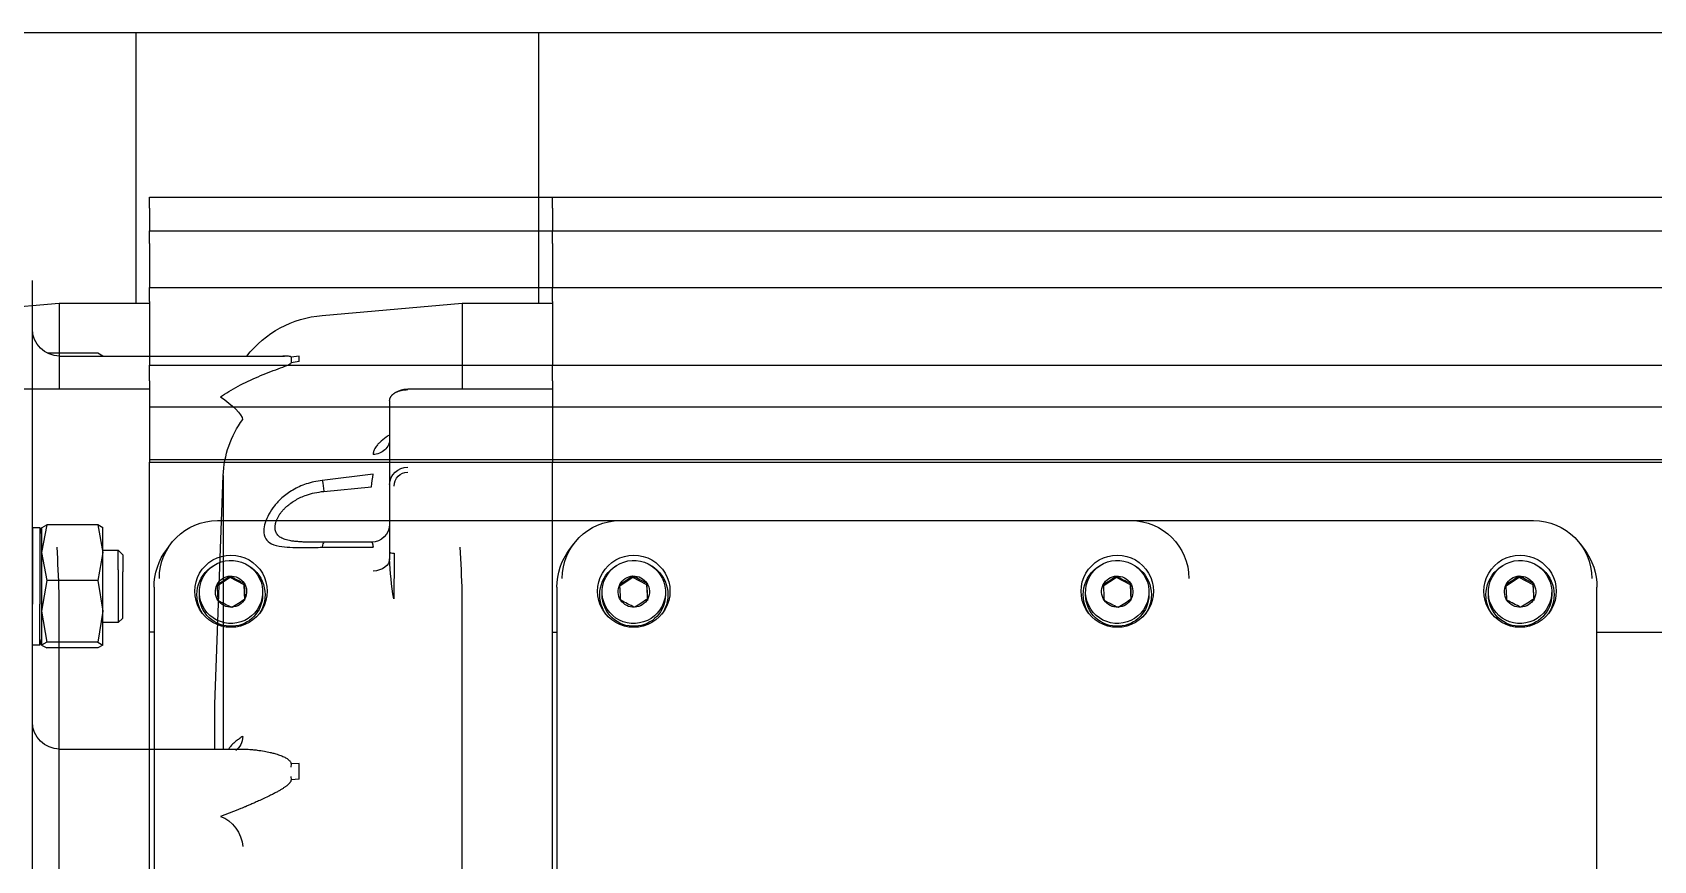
# Model space of a CAD drawing. Extents: x -1899985 to 1774885, y 556286 to 2175695.
# Drawn here: x -1077263.5 to -1076981.8, y 576113.6 to 576257.5 of the extents above; entities that cross this region are included whole.
import ezdxf

# ---------------------------------------------------------------- set-up
doc = ezdxf.new("R2010")
doc.units = 0
doc.header["$LTSCALE"] = 10
doc.header["$MEASUREMENT"] = 0
for name, color, linetype in [('20剖面图$0$A-LIN-V', 9, 'Continuous'), ('20剖面图$0$EWHS5T6M-1', 7, 'Continuous'), ('20剖面图$0$EWHS5T6M-3', 7, 'Continuous'), ('20剖面图$0$FHSGH10105-主梁-04', 7, 'Continuous'), ('20剖面图$0$FHSGH10105-主梁-06', 7, 'Continuous'), ('A-LIN-V', 9, 'Continuous')]:
    doc.layers.add(name, color=color, linetype=linetype)

# ---------------------------------------------------------------- blocks, each defined once
blk = doc.blocks.new('20剖面图$0$w4234')
at = {"layer": '20剖面图$0$EWHS5T6M-1', "color": 2, "linetype": 'Continuous'}
blk.add_line((1596985.61, -80097.64), (1596985.61, -80050.62), dxfattribs=at)
at = {"layer": '20剖面图$0$EWHS5T6M-3', "color": 2, "linetype": 'Continuous'}
for p, q in [((1596983.25, -80079.21), (1596684.68, -80079.21)), ((1596983.25, -80081.13), (1596983.25, -80079.21)), ((1596983.25, -80081.13), (1596983.25, -80085.1)), ((1596983.25, -80085.1), (1596684.68, -80085.1)), ((1596983.25, -80087.29), (1596983.25, -80085.1)), ((1596983.25, -80087.29), (1596983.25, -80094.92)), ((1596983.25, -80094.92), (1596684.68, -80094.92)), ((1596983.25, -80097.37), (1596983.25, -80094.92)), ((1597073.61, -80344.12), (1597073.61, -80093.72)), ((1596983.25, -80097.37), (1596983.25, -80108.42)), ((1596998.96, -80097.64), (1596983.25, -80097.64)), ((1596998.96, -80097.64), (1596998.96, -80112.5)), ((1597023.25, -80099.77), (1596998.96, -80097.64)), ((1597027.25, -80106.84), (1597028.66, -80107.04)), ((1597027.25, -80107.77), (1597027.25, -80106.85)), ((1597028.66, -80107.04), (1597028.66, -80107.99)), ((1597068.89, -80106.82), (1597029.82, -80106.82)), ((1597061.35, -80106.82), (1597062.26, -80106.3)), ((1597061.35, -80106.82), (1597061.35, -80106.78)), ((1597062.26, -80106.3), (1597071.04, -80106.3)), ((1596983.25, -80108.42), (1596684.68, -80108.42)), ((1596983.25, -80111.11), (1596983.25, -80108.42)), ((1597027.25, -80107.76), (1597028.66, -80107.99)), ((1596983.25, -80111.11), (1596983.25, -80112.5)), ((1596983.25, -80112.5), (1596983.25, -80112.66)), ((1597008.39, -80112.5), (1596983.25, -80112.5)), ((1596983.25, -80112.66), (1596983.25, -80125.27)), ((1596983.25, -80115.67), (1596684.68, -80115.67)), ((1597011.53, -80114.58), (1597011.53, -80129.13)), ((1596684.68, -80124.87), (1596983.25, -80124.87)), ((1596983.25, -80125.27), (1596684.68, -80125.27)), ((1596983.25, -80126.11), (1596983.25, -80125.27)), ((1596983.25, -80154.81), (1596983.25, -80126.11)), ((1597014.4, -80127.32), (1597023.25, -80128.41)), ((1597011.53, -80129.13), (1597011.53, -80140.79)), ((1597022.97, -80130.32), (1597014.68, -80129.52)), ((1597041.89, -80167.31), (1597040.45, -80127.58)), ((1597040.45, -80127.58), (1597040.45, -80175.09)), ((1596971.46, -80135.4), (1596812.75, -80135.4)), ((1597062.26, -80136.14), (1597061.35, -80140.97)), ((1597061.35, -80136.66), (1597062.26, -80136.14)), ((1597061.35, -80140.97), (1597061.35, -80136.62)), ((1597062.26, -80136.14), (1597071.12, -80136.14)), ((1597071.9, -80136.58), (1597071.12, -80136.14)), ((1597071.12, -80136.14), (1597072.03, -80140.97)), ((1597072.03, -80136.62), (1597072.03, -80140.97)), ((1597072.31, -80136.62), (1597072.03, -80137.72)), ((1597072.31, -80136.62), (1597072.31, -80149.91)), ((1597073.61, -80136.62), (1597072.31, -80136.62)), ((1597073.61, -80136.62), (1597073.61, -80149.91)), ((1596804.67, -80139.43), (1596803.94, -80140.41)), ((1596980.27, -80140.41), (1596979.54, -80139.43)), ((1597011.53, -80140.79), (1597011.53, -80142.03)), ((1597023.25, -80140.04), (1597014.4, -80140.04)), ((1597014.68, -80139.16), (1597022.97, -80139.17)), ((1597058.68, -80140.55), (1597057.89, -80141.33)), ((1597057.89, -80141.33), (1597057.89, -80144.29)), ((1597058.68, -80143.93), (1597058.68, -80140.55)), ((1597061.35, -80140.55), (1597058.68, -80140.55)), ((1597061.35, -80151.15), (1597061.35, -80140.97)), ((1597061.35, -80140.97), (1597062.26, -80145.8)), ((1597072.03, -80140.97), (1597071.12, -80145.8)), ((1597072.03, -80140.97), (1597072.03, -80151.15)), ((1597057.89, -80152.33), (1597057.89, -80144.29)), ((1597058.68, -80143.93), (1597058.68, -80153.12)), ((1596801.75, -80305.08), (1596801.75, -80146.97)), ((1596812.68, -80149.25), (1596812.82, -80146.54)), ((1596812.82, -80146.54), (1596815.25, -80145.31)), ((1596812.82, -80146.54), (1596812.82, -80146.26)), ((1596815.25, -80145.31), (1596815.25, -80145.03)), ((1596815.25, -80145.31), (1596817.53, -80146.79)), ((1596966.68, -80149.25), (1596966.82, -80146.54)), ((1596966.82, -80146.54), (1596969.25, -80145.31)), ((1596966.82, -80146.54), (1596966.82, -80146.26)), ((1596969.25, -80145.31), (1596969.25, -80145.03)), ((1596969.25, -80145.31), (1596971.53, -80146.79)), ((1596982.46, -80146.97), (1596982.46, -80305.08)), ((1597062.26, -80145.8), (1597061.35, -80151.15)), ((1597062.26, -80145.8), (1597071.12, -80145.8)), ((1597071.12, -80145.8), (1597072.03, -80151.15)), ((1596809.61, -80147.8), (1596809.61, -80148.29)), ((1596820.61, -80148.29), (1596820.61, -80147.8)), ((1596963.61, -80147.8), (1596963.61, -80148.29)), ((1596974.61, -80148.29), (1596974.61, -80147.8)), ((1596998.96, -80323.57), (1596998.96, -80147.89)), ((1597072.31, -80157.05), (1597072.31, -80149.91)), ((1597073.61, -80157.05), (1597073.61, -80149.91)), ((1597057.89, -80152.33), (1597058.68, -80153.12)), ((1597061.35, -80157.01), (1597061.35, -80151.15)), ((1597061.35, -80151.15), (1597062.26, -80156.49)), ((1597072.03, -80151.15), (1597071.12, -80156.49)), ((1597072.03, -80151.15), (1597072.03, -80157.01)), ((1596684.68, -80154.81), (1596801.75, -80154.81)), ((1596982.46, -80154.81), (1596983.25, -80154.81)), ((1596983.25, -80311.35), (1596983.25, -80154.81)), ((1597058.68, -80153.12), (1597061.35, -80153.12)), ((1597062.26, -80156.49), (1597061.35, -80157.01)), ((1597061.35, -80157.01), (1597062.26, -80157.52)), ((1597062.26, -80156.49), (1597071.12, -80156.49)), ((1597062.26, -80157.52), (1597071.12, -80157.52)), ((1597071.12, -80156.49), (1597072.03, -80157.01)), ((1597072.03, -80157.01), (1597071.12, -80157.52)), ((1597072.03, -80155.94), (1597072.31, -80157.05)), ((1597072.03, -80157.05), (1597072.03, -80157.01)), ((1597072.31, -80157.05), (1597073.61, -80157.05)), ((1597041.89, -80175.09), (1597041.89, -80167.31)), ((1597068.89, -80175.09), (1597036.81, -80175.09)), ((1597027.25, -80177.57), (1597028.66, -80177.63)), ((1597027.25, -80180.28), (1597027.25, -80177.57)), ((1597028.66, -80177.63), (1597028.68, -80178.21)), ((1597027.25, -80180.28), (1597028.66, -80180.42)), ((1597028.68, -80179.84), (1597028.66, -80180.42)), ((1597037.9, -80185.63), (1597040.94, -80186.78))]:
    blk.add_line(p, q, dxfattribs=at)
for centre, radius, start, end in [((1597021.6, -80118.55), 18.86, 38.4661, 85), ((1597068.89, -80102.11), 4.71, 270, 0), ((1597022.7, -80128.26), 17.76, 2.1656, 35.9921), ((1597008.47, -80129.21), 3.07, 1.4494, 91.411), ((1597008.36, -80129.37), 2.39, 359.2434, 89.2251), ((1596932.16, -80138.64), 83.02, 6.3059, 7.8411), ((1597101.7, -80140.66), 79.41, 171.1243, 172.5133), ((1597014.68, -80136.02), 3.14, 180.0379, 270.0378), ((1597531.07, -80167.06), 532.45, 177.0859, 177.9353), ((1597959.87, -80136.8), 949.13, 180.25707, 180.7349), ((1596954.01, -80139.6), 57.58, 350.6304, 357.5894), ((1596273.91, -80118.85), 539.61, 356.7996, 357.0875), ((1596799.22, -80116.41), 32.81, 294.4916, 299.2424), ((1596835.33, -80116.55), 34.84, 234.8191, 239.2907), ((1596271.65, -80118.72), 546.59, 356.8014, 357.0857), ((1596427.91, -80118.85), 539.61, 356.7996, 357.0875), ((1596953.22, -80116.41), 32.81, 294.4916, 299.2424), ((1596989.33, -80116.55), 34.84, 234.8191, 239.2907), ((1596425.65, -80118.72), 546.59, 356.8014, 357.0857), ((1596832.77, -80120.46), 34.88, 234.8213, 239.2886), ((1596801.35, -80120.57), 32.83, 294.4932, 299.2408), ((1596986.77, -80120.46), 34.88, 234.8213, 239.2886), ((1596955.35, -80120.57), 32.83, 294.4932, 299.2408), ((1596998.79, -80147.88), 0.171, 357.1458, 1.0435), ((1597068.89, -80170.38), 4.71, 270, 0)]:
    blk.add_arc(centre, radius, start, end, dxfattribs=at)
for centre, major_axis, ratio, start_param, end_param in [((1597040.94, -80115.32), (-3.81, -2.78), 0.246907, 4.534324, 6.060506), ((1596812.75, -80145.46), (-10.09, 0), 0.996195, 4.712389, 6.283185), ((1596971.46, -80145.46), (-10.09, 0), 0.996195, 3.141593, 4.712389), ((1596812.75, -80146.97), (-11, 0), 0.996195, 5.640904, 6.283185), ((1596815.11, -80147.67), (6.29, 0), 0.996195, 1.570796, 4.712389), ((1596815.11, -80147.67), (-6.29, 0), 0.996195, 1.570796, 4.712389), ((1596969.11, -80147.67), (6.29, 0), 0.996195, 1.570796, 4.712389), ((1596969.11, -80147.67), (-6.29, 0), 0.996195, 1.570796, 4.712389), ((1596971.46, -80146.97), (11, 0), 0.996195, 0, 0.642281), ((1596815.11, -80148.29), (5.92, 0), 0.996195, 2.123451, 3.742624), ((1596815.11, -80147.8), (5.5, 0), 0.996195, 1.517654, 4.659247), ((1596815.11, -80147.8), (-5.5, 0), 0.996195, 1.517654, 4.659247), ((1596815.11, -80148.29), (-5.92, 0), 0.996195, 2.540562, 4.159734), ((1596969.11, -80148.29), (5.92, 0), 0.996195, 2.123451, 3.742624), ((1596969.11, -80147.8), (5.5, 0), 0.996195, 1.517654, 4.659247), ((1596969.11, -80147.8), (-5.5, 0), 0.996195, 1.517654, 4.659247), ((1596969.11, -80148.29), (-5.92, 0), 0.996195, 2.540562, 4.159734), ((1597014.68, -80142.03), (3.14, 0), 0.692826, 3.141565, 4.625123), ((1596815.11, -80147.74), (2.72, 0), 0.996195, 2.564851, 3.612049), ((1596815.11, -80147.74), (2.72, 0), 0.996195, 1.517654, 2.564851), ((1596815.11, -80147.74), (2.72, 0), 0.996195, 0.470456, 1.517654), ((1596815.11, -80147.74), (-2.72, 0), 0.996195, 2.564851, 3.612049), ((1596969.11, -80147.74), (2.72, 0), 0.996195, 2.564851, 3.612049), ((1596969.11, -80147.74), (2.72, 0), 0.996195, 1.517654, 2.564851), ((1596969.11, -80147.74), (2.72, 0), 0.996195, 0.470456, 1.517654), ((1596969.11, -80147.74), (-2.72, 0), 0.996195, 2.564851, 3.612049), ((1596815.11, -80148.29), (5.5, 0), 0.996195, 3.141593, 4.659247), ((1596815.11, -80147.74), (-2.72, 0), 0.996195, 0.470456, 1.517654), ((1596815.11, -80148.29), (-5.5, 0), 0.996195, 1.517654, 3.141593), ((1596815.11, -80147.74), (-2.72, 0), 0.996195, 1.517654, 2.564851), ((1596969.11, -80148.29), (5.5, 0), 0.996195, 3.141593, 4.659247), ((1596969.11, -80147.74), (-2.72, 0), 0.996195, 0.470456, 1.517654), ((1596969.11, -80148.29), (-5.5, 0), 0.996195, 1.517654, 3.141593), ((1596969.11, -80147.74), (-2.72, 0), 0.996195, 1.517654, 2.564851), ((1597040.94, -80190.96), (-2.61, -3.93), 0.728317, 3.880999, 5.407181)]:
    blk.add_ellipse(centre, major_axis=major_axis, ratio=ratio, start_param=start_param, end_param=end_param, dxfattribs=at)
for points, knots in [([(1597028.66, -80107.04), (1597028.64, -80106.95), (1597028.82, -80106.89), (1597029.23, -80106.84), (1597029.39, -80106.83), (1597029.73, -80106.82), (1597029.92, -80106.82), (1597030.11, -80106.83)], [0, 0, 0, 0, 0.125, 0.125, 0.1875, 0.1875, 0.25, 0.25, 0.25, 0.25]), ([(1597040.94, -80113.9), (1597040, -80113.26), (1597038.97, -80112.64), (1597036.73, -80111.45), (1597035.57, -80110.91), (1597033.22, -80109.91), (1597032.01, -80109.45), (1597030.35, -80108.84), (1597029.81, -80108.64), (1597028.95, -80108.28), (1597028.63, -80108.11), (1597028.66, -80107.99)], [0, 0, 0, 0, 0.25, 0.25, 0.5, 0.5, 0.75, 0.75, 0.875, 0.875, 1, 1, 1, 1]), ([(1597011.53, -80114.58), (1597011.53, -80114.54), (1597011.53, -80114.45), (1597011.51, -80114.32), (1597011.48, -80114.2), (1597011.43, -80114.07), (1597011.37, -80113.96), (1597011.3, -80113.84), (1597011.22, -80113.73), (1597011.14, -80113.63), (1597011.04, -80113.53), (1597010.93, -80113.43), (1597010.82, -80113.34), (1597010.71, -80113.26), (1597010.58, -80113.18), (1597010.46, -80113.11), (1597010.32, -80113.04), (1597010.19, -80112.98), (1597010.05, -80112.93), (1597009.91, -80112.88), (1597009.77, -80112.84), (1597009.63, -80112.8), (1597009.49, -80112.77), (1597009.35, -80112.74), (1597009.21, -80112.71), (1597009.07, -80112.7), (1597008.93, -80112.68), (1597008.79, -80112.67), (1597008.65, -80112.66), (1597008.52, -80112.66), (1597008.43, -80112.66), (1597008.39, -80112.66)], [0, 0, 0, 0, 0.043815, 0.086945, 0.129389, 0.171151, 0.212229, 0.252628, 0.292346, 0.331388, 0.369753, 0.407445, 0.444466, 0.480818, 0.516503, 0.551525, 0.585887, 0.619591, 0.652642, 0.685043, 0.716798, 0.747913, 0.778391, 0.808237, 0.837458, 0.866059, 0.894046, 0.921426, 0.948207, 0.974395, 1, 1, 1, 1]), ([(1597011.53, -80121.34), (1597011.53, -80121.93), (1597011.81, -80122.61), (1597012.91, -80123.6), (1597013.7, -80123.89), (1597014.4, -80123.94)], [0, 0, 0, 0, 0.5, 0.5, 1, 1, 1, 1]), ([(1597011.55, -80120.5), (1597011.75, -80120.63), (1597012.36, -80121.05), (1597013.09, -80121.63), (1597013.62, -80122.2), (1597013.9, -80122.54), (1597014.08, -80122.84), (1597014.23, -80123.12), (1597014.33, -80123.4), (1597014.39, -80123.67), (1597014.4, -80123.85), (1597014.4, -80123.94)], [0.1382956, 0.1382956, 0.1382956, 0.1382956, 0.2500172, 0.4998753, 0.6030875, 0.6772768, 0.7499776, 0.8148651, 0.874988, 0.9374957, 1, 1, 1, 1]), ([(1597023.25, -80128.41), (1597023.73, -80128.49), (1597024.67, -80128.63), (1597026, -80129.01), (1597027.23, -80129.49), (1597028.35, -80130.07), (1597029.36, -80130.72), (1597030.47, -80131.61), (1597031.6, -80132.8), (1597032.59, -80134.29), (1597033.23, -80135.8), (1597033.47, -80137.3), (1597033.19, -80138.64), (1597032.1, -80139.54), (1597030.43, -80139.93), (1597028.35, -80140.08), (1597025.97, -80140.06), (1597024.19, -80140.05), (1597023.25, -80140.04)], [0, 0, 0, 0, 0.046911, 0.091358, 0.133588, 0.173887, 0.212578, 0.250021, 0.313574, 0.374949, 0.43869, 0.499966, 0.579793, 0.660027, 0.750395, 0.825815, 0.908239, 1, 1, 1, 1]), ([(1597031.42, -80136.6), (1597031.42, -80136.53), (1597031.42, -80136.4), (1597031.4, -80136.19), (1597031.36, -80135.98), (1597031.32, -80135.77), (1597031.25, -80135.55), (1597031.18, -80135.33), (1597031.09, -80135.12), (1597030.99, -80134.9), (1597030.87, -80134.68), (1597030.74, -80134.46), (1597030.6, -80134.25), (1597030.44, -80134.03), (1597030.27, -80133.81), (1597030.08, -80133.6), (1597029.88, -80133.39), (1597029.67, -80133.18), (1597029.44, -80132.97), (1597029.2, -80132.76), (1597028.95, -80132.56), (1597028.51, -80132.23), (1597027.86, -80131.81), (1597026.96, -80131.34), (1597025.87, -80130.9), (1597024.54, -80130.54), (1597023.52, -80130.39), (1597022.97, -80130.32)], [0, 0, 0, 0, 0.025288, 0.050219, 0.074845, 0.099219, 0.123396, 0.147433, 0.171387, 0.195316, 0.219278, 0.243332, 0.267533, 0.291939, 0.316604, 0.341581, 0.366922, 0.392675, 0.418887, 0.445603, 0.472864, 0.500709, 0.581938, 0.664866, 0.750426, 0.865857, 1, 1, 1, 1]), ([(1597022.97, -80139.17), (1597023.13, -80139.17), (1597023.46, -80139.17), (1597023.93, -80139.17), (1597024.4, -80139.16), (1597024.85, -80139.16), (1597025.29, -80139.15), (1597025.72, -80139.14), (1597026.13, -80139.13), (1597026.53, -80139.12), (1597026.92, -80139.1), (1597027.3, -80139.07), (1597027.67, -80139.04), (1597028.02, -80139.01), (1597028.36, -80138.97), (1597028.76, -80138.91), (1597029.2, -80138.82), (1597029.67, -80138.69), (1597030.08, -80138.54), (1597030.44, -80138.37), (1597030.74, -80138.16), (1597030.99, -80137.92), (1597031.19, -80137.64), (1597031.32, -80137.33), (1597031.41, -80136.99), (1597031.42, -80136.73), (1597031.42, -80136.6)], [0, 0, 0, 0, 0.039878, 0.078912, 0.117144, 0.154619, 0.191384, 0.227489, 0.262988, 0.297935, 0.332389, 0.366411, 0.400064, 0.433413, 0.466526, 0.499471, 0.55456, 0.607472, 0.65855, 0.708176, 0.756766, 0.804764, 0.852628, 0.900824, 0.949803, 1, 1, 1, 1]), ([(1597011.53, -80140.79), (1597011.53, -80140.86), (1597011.45, -80140.93), (1597011.16, -80141.03), (1597010.95, -80141.06), (1597010.75, -80141.06)], [0, 0, 0, 0, 0.5, 0.5, 1, 1, 1, 1]), ([(1597014.68, -80139.16), (1597014.67, -80139.16), (1597014.65, -80139.16), (1597014.63, -80139.17), (1597014.6, -80139.19), (1597014.58, -80139.23), (1597014.56, -80139.28), (1597014.54, -80139.34), (1597014.52, -80139.4), (1597014.5, -80139.47), (1597014.48, -80139.55), (1597014.47, -80139.62), (1597014.45, -80139.71), (1597014.44, -80139.79), (1597014.42, -80139.87), (1597014.41, -80139.95), (1597014.41, -80140.01), (1597014.4, -80140.04)], [0, 0, 0, 0, 0.087736, 0.172459, 0.254169, 0.332866, 0.408552, 0.481226, 0.550891, 0.617546, 0.681193, 0.741833, 0.799468, 0.8541, 0.905731, 0.954363, 1, 1, 1, 1]), ([(1597036.85, -80175.1), (1597036.7, -80175.1), (1597036.35, -80175.11), (1597035.8, -80175.14), (1597035.19, -80175.19), (1597034.35, -80175.28), (1597033.39, -80175.43), (1597032.41, -80175.63), (1597031.75, -80175.79), (1597031.27, -80175.92), (1597030.87, -80176.05), (1597030.46, -80176.19), (1597030.1, -80176.34), (1597029.77, -80176.5), (1597029.49, -80176.66), (1597029.25, -80176.82), (1597029.05, -80176.98), (1597028.89, -80177.14), (1597028.77, -80177.3), (1597028.69, -80177.47), (1597028.67, -80177.58), (1597028.66, -80177.63)], [0.3257543, 0.3257543, 0.3257543, 0.3257543, 0.3613853, 0.4062751, 0.4527727, 0.500881, 0.5992214, 0.6735374, 0.723826, 0.7500871, 0.7851314, 0.8174815, 0.8471724, 0.87425, 0.8987742, 0.9208263, 0.9405178, 0.9580058, 0.9735141, 0.9873631, 1, 1, 1, 1]), ([(1597037.07, -80172.87), (1597037.17, -80172.94), (1597037.38, -80173.08), (1597037.68, -80173.29), (1597037.97, -80173.5), (1597038.25, -80173.73), (1597038.51, -80173.96), (1597038.76, -80174.19), (1597039, -80174.43), (1597039.22, -80174.68), (1597039.4, -80174.9), (1597039.5, -80175.04), (1597039.54, -80175.09)], [0, 0, 0, 0, 0.0512179, 0.1029462, 0.155185, 0.2079344, 0.2611942, 0.3149645, 0.3692452, 0.4240363, 0.4793377, 0.5145566, 0.5145566, 0.5145566, 0.5145566]), ([(1597037.07, -80172.87), (1597037.09, -80173.4), (1597037.21, -80173.89), (1597037.62, -80174.72), (1597037.91, -80175.07), (1597038.26, -80175.32)], [0, 0, 0, 0, 0.25, 0.25, 0.5, 0.5, 0.5, 0.5]), ([(1597028.66, -80180.42), (1597028.66, -80180.45), (1597028.66, -80180.51), (1597028.69, -80180.6), (1597028.72, -80180.69), (1597028.78, -80180.79), (1597028.85, -80180.89), (1597028.93, -80181), (1597029.03, -80181.11), (1597029.15, -80181.22), (1597029.28, -80181.34), (1597029.42, -80181.46), (1597029.59, -80181.58), (1597029.76, -80181.71), (1597029.96, -80181.84), (1597030.16, -80181.98), (1597030.39, -80182.12), (1597030.63, -80182.26), (1597030.88, -80182.41), (1597031.15, -80182.56), (1597031.44, -80182.71), (1597031.74, -80182.87), (1597032.06, -80183.03), (1597032.61, -80183.29), (1597033.36, -80183.65), (1597034.27, -80184.08), (1597035.08, -80184.44), (1597035.8, -80184.76), (1597036.41, -80185.02), (1597036.92, -80185.23), (1597037.34, -80185.4), (1597037.65, -80185.53), (1597037.83, -80185.6), (1597037.9, -80185.63)], [0, 0, 0, 0, 0.008829, 0.018136, 0.028111, 0.038907, 0.050647, 0.063425, 0.077315, 0.092374, 0.108648, 0.126171, 0.144972, 0.165074, 0.186496, 0.209254, 0.233361, 0.258828, 0.285663, 0.313875, 0.343471, 0.374456, 0.406836, 0.440615, 0.542663, 0.634738, 0.71684, 0.788967, 0.85112, 0.9033, 0.945505, 0.977738, 1, 1, 1, 1])]:
    blk.add_open_spline(points, degree=3, knots=knots, dxfattribs=at)
for points, degree in [([(1597008.39, -80112.61), (1597009.25, -80112.61), (1597009.9, -80112.91)], 2), ([(1597022.97, -80139.17), (1597023.07, -80139.19), (1597023.17, -80139.52), (1597023.25, -80140.04)], 3)]:
    blk.add_open_spline(points, degree=degree, dxfattribs=at)
at = {"layer": '20剖面图$0$FHSGH10105-主梁-06', "color": 2, "linetype": 'Continuous'}
blk.add_line((1597090.11, -80050.62), (1596726.32, -80050.62), dxfattribs=at)
blk = doc.blocks.new('20剖面图$0$55555555rrrrrr-M')
at = {"layer": '20剖面图$0$EWHS5T6M-1', "color": 2, "linetype": 'Continuous'}
blk.add_line((1521124.95, 577480.47), (1521124.95, 577527.49), dxfattribs=at)
at = {"layer": '20剖面图$0$EWHS5T6M-3', "color": 2, "linetype": 'Continuous'}
for p, q in [((1521127.3, 577496.98), (1521127.3, 577498.91)), ((1521127.3, 577498.91), (1521425.87, 577498.91)), ((1521127.3, 577496.98), (1521127.3, 577493.01)), ((1521127.3, 577490.82), (1521127.3, 577493.01)), ((1521127.3, 577493.01), (1521425.87, 577493.01)), ((1521127.3, 577490.82), (1521127.3, 577483.19)), ((1521127.3, 577480.75), (1521127.3, 577483.19)), ((1521127.3, 577483.19), (1521425.87, 577483.19)), ((1521087.31, 577478.35), (1521111.59, 577480.47)), ((1521111.59, 577480.47), (1521111.59, 577465.61)), ((1521111.59, 577480.47), (1521127.3, 577480.47)), ((1521127.3, 577480.75), (1521127.3, 577469.69)), ((1521127.3, 577467.01), (1521127.3, 577469.69)), ((1521127.3, 577469.69), (1521425.87, 577469.69)), ((1521127.3, 577467.01), (1521127.3, 577465.61)), ((1521102.16, 577465.61), (1521127.3, 577465.61)), ((1521127.3, 577465.61), (1521127.3, 577465.46)), ((1521127.3, 577465.46), (1521127.3, 577452.84)), ((1521127.3, 577462.44), (1521425.87, 577462.44)), ((1521425.87, 577453.25), (1521127.3, 577453.25)), ((1521127.3, 577452.01), (1521127.3, 577452.84)), ((1521127.3, 577452.84), (1521425.87, 577452.84)), ((1521127.3, 577423.31), (1521127.3, 577452.01)), ((1521139.09, 577442.71), (1521297.8, 577442.71)), ((1521130.28, 577437.71), (1521131.01, 577438.68)), ((1521128.09, 577431.15), (1521128.09, 577273.03)), ((1521141.3, 577432.81), (1521139.02, 577431.33)), ((1521141.3, 577432.81), (1521141.3, 577433.08)), ((1521143.73, 577431.58), (1521141.3, 577432.81)), ((1521143.73, 577431.58), (1521143.73, 577431.85)), ((1521143.87, 577428.87), (1521143.73, 577431.58)), ((1521295.3, 577432.81), (1521293.02, 577431.33)), ((1521295.3, 577432.81), (1521295.3, 577433.08)), ((1521297.73, 577431.58), (1521295.3, 577432.81)), ((1521297.73, 577431.58), (1521297.73, 577431.85)), ((1521297.87, 577428.87), (1521297.73, 577431.58)), ((1521111.59, 577254.54), (1521111.59, 577430.23)), ((1521135.95, 577429.82), (1521135.95, 577430.32)), ((1521146.95, 577430.32), (1521146.95, 577429.82)), ((1521289.95, 577429.82), (1521289.95, 577430.32)), ((1521300.95, 577430.32), (1521300.95, 577429.82)), ((1521127.3, 577266.76), (1521127.3, 577423.31)), ((1521128.09, 577423.31), (1521127.3, 577423.31))]:
    blk.add_line(p, q, dxfattribs=at)
for centre, radius, start, end in [((1520579.48, 577411.05), 532.45, 2.0647, 2.9141), ((1521121.23, 577461.56), 34.84, 300.7093, 305.1809), ((1521684.9, 577459.39), 546.59, 182.9143, 183.1986), ((1521157.33, 577461.71), 32.81, 240.7576, 245.5084), ((1521682.64, 577459.27), 539.61, 182.9125, 183.2004), ((1521275.23, 577461.56), 34.84, 300.7093, 305.1809), ((1521838.9, 577459.39), 546.59, 182.9143, 183.1986), ((1521311.33, 577461.71), 32.81, 240.7576, 245.5084), ((1521836.64, 577459.27), 539.61, 182.9125, 183.2004), ((1521111.76, 577430.23), 0.171, 178.9565, 182.8542), ((1521155.2, 577457.54), 32.83, 240.7592, 245.5068), ((1521123.78, 577457.65), 34.88, 300.7114, 305.1787), ((1521309.2, 577457.54), 32.83, 240.7592, 245.5068), ((1521277.78, 577457.65), 34.88, 300.7114, 305.1787)]:
    blk.add_arc(centre, radius, start, end, dxfattribs=at)
at = {"layer": '20剖面图$0$EWHS5T6M-3', "color": 2, "linetype": 'Continuous', "extrusion": (0, 0, -1)}
for centre, major_axis, start_param, end_param in [((1521139.09, 577432.66), (10.09, 0), 3.141593, 4.712389), ((1521297.8, 577432.66), (10.09, 0), 4.712389, 6.283185), ((1521139.09, 577431.15), (-11, 0), 0, 0.642281), ((1521141.45, 577430.44), (6.29, 0), 1.570796, 4.712389), ((1521141.45, 577430.44), (-6.29, 0), 1.570796, 4.712389), ((1521295.45, 577430.44), (6.29, 0), 1.570796, 4.712389), ((1521295.45, 577430.44), (-6.29, 0), 1.570796, 4.712389), ((1521141.45, 577429.82), (5.92, 0), 2.540562, 4.159734), ((1521141.45, 577430.32), (5.5, 0), 1.517654, 4.659247), ((1521141.45, 577430.32), (-5.5, 0), 1.517654, 4.659247), ((1521141.45, 577429.82), (-5.92, 0), 2.123451, 3.742624), ((1521295.45, 577429.82), (5.92, 0), 2.540562, 4.159734), ((1521295.45, 577430.32), (5.5, 0), 1.517654, 4.659247), ((1521295.45, 577430.32), (-5.5, 0), 1.517654, 4.659247), ((1521295.45, 577429.82), (-5.92, 0), 2.123451, 3.742624), ((1521141.45, 577430.37), (2.72, 0), 2.564851, 3.612049), ((1521141.45, 577430.37), (-2.72, 0), 0.470456, 1.517654), ((1521141.45, 577430.37), (-2.72, 0), 1.517654, 2.564851), ((1521141.45, 577430.37), (-2.72, 0), 2.564851, 3.612049), ((1521295.45, 577430.37), (2.72, 0), 2.564851, 3.612049), ((1521295.45, 577430.37), (-2.72, 0), 0.470456, 1.517654), ((1521295.45, 577430.37), (-2.72, 0), 1.517654, 2.564851), ((1521295.45, 577430.37), (-2.72, 0), 2.564851, 3.612049), ((1521141.45, 577429.82), (5.5, 0), 1.517654, 3.141593), ((1521141.45, 577430.37), (2.72, 0), 1.517654, 2.564851), ((1521141.45, 577430.37), (2.72, 0), 0.470456, 1.517654), ((1521141.45, 577429.82), (-5.5, 0), 3.141593, 4.659247), ((1521295.45, 577429.82), (5.5, 0), 1.517654, 3.141593), ((1521295.45, 577430.37), (2.72, 0), 1.517654, 2.564851), ((1521295.45, 577430.37), (2.72, 0), 0.470456, 1.517654), ((1521295.45, 577429.82), (-5.5, 0), 3.141593, 4.659247)]:
    blk.add_ellipse(centre, major_axis=major_axis, ratio=0.996195, start_param=start_param, end_param=end_param, dxfattribs=at)
at = {"layer": '20剖面图$0$FHSGH10105-主梁-06', "color": 2, "linetype": 'Continuous'}
blk.add_line((1521020.45, 577527.49), (1521384.23, 577527.49), dxfattribs=at)
at = {"layer": '20剖面图$0$FHSGH10105-主梁-04', "xscale": -1}
blk.add_blockref('20剖面图$0$w4234', (3118180.55, 657578.11), dxfattribs=at)
blk = doc.blocks.new('20剖面图')
at = {"layer": '20剖面图$0$A-LIN-V'}
blk.add_blockref('20剖面图$0$55555555rrrrrr-M', (-2598370.4, -1270.04), dxfattribs=at)

msp = doc.modelspace()

# ---------------------------------------------------------------- block references
at = {"layer": 'A-LIN-V'}
msp.add_blockref('20剖面图', (0, 0), dxfattribs=at)

doc.saveas('drawing.dxf')
